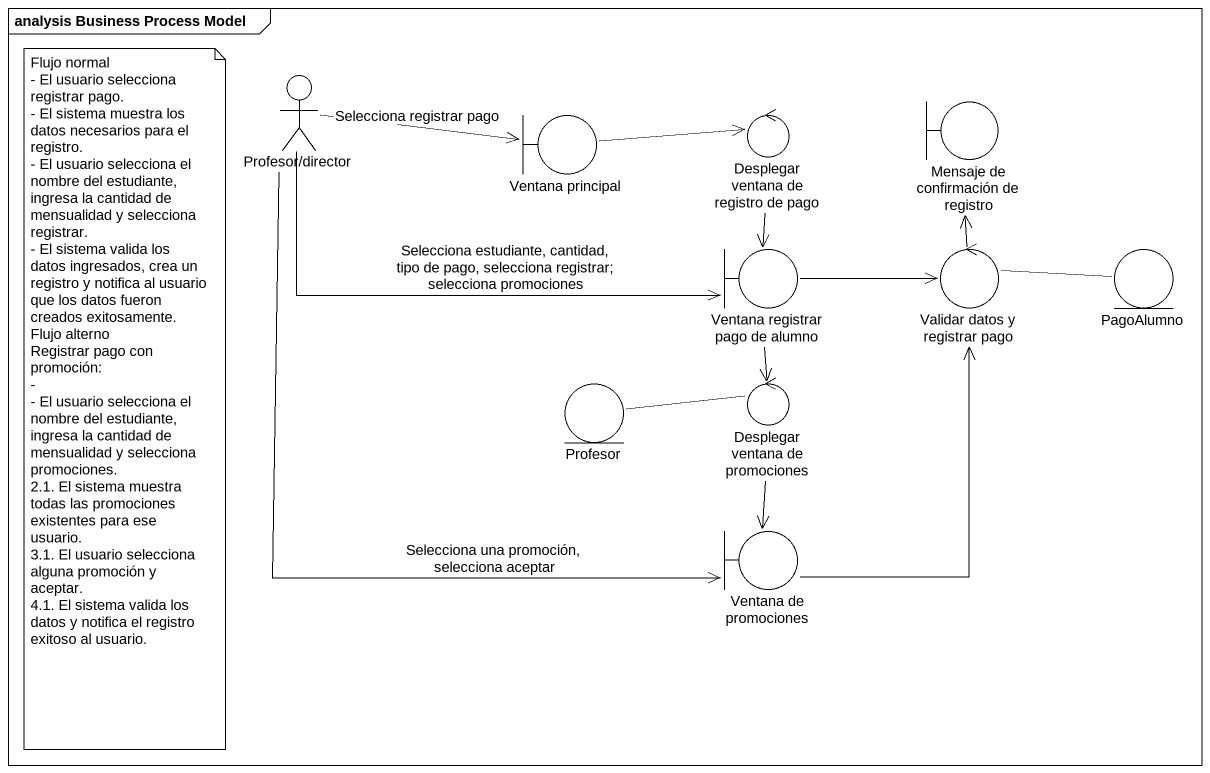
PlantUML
@startuml
mainframe analysis Business Process Model
actor "Profesor/director" as Profesor_director
boundary "Ventana principal" as Ventana_principal
control "Desplegar ventana de registro de pago" as Desplegar_ventana_de
boundary "Mensaje de confirmación de registro" as Mensaje_de_confirmación_de
boundary "Ventana registrar pago de alumno" as Ventana_registrar_pago_de
control "Validar datos y registrar pago" as Validar_datos_y_registrar
entity PagoAlumno
entity Profesor
control "Desplegar ventana de promociones" as Desplegar_ventana_de_2
boundary "Ventana de promociones" as Ventana_de_promociones
Profesor_director -right-> Ventana_principal : Selecciona registrar pago
Profesor_director -right-> Ventana_registrar_pago_de : Selecciona estudiante, cantidad, tipo de pago, selecciona registrar; selecciona promociones
Profesor_director --> Ventana_de_promociones : Selecciona una promoción, selecciona aceptar
Ventana_principal -right-> Desplegar_ventana_de
Desplegar_ventana_de --> Ventana_registrar_pago_de
Ventana_registrar_pago_de -right-> Validar_datos_y_registrar
Ventana_registrar_pago_de --> Desplegar_ventana_de_2
Validar_datos_y_registrar -up-> Mensaje_de_confirmación_de
Validar_datos_y_registrar -right- PagoAlumno
Profesor -right- Desplegar_ventana_de_2
Desplegar_ventana_de_2 --> Ventana_de_promociones
Ventana_de_promociones -up-> Validar_datos_y_registrar
note as N1
  Flujo normal
  - El usuario selecciona registrar pago.
  - El sistema muestra los datos necesarios para el registro.
  - El usuario selecciona el nombre del estudiante, ingresa la cantidad de mensualidad y selecciona registrar.
  - El sistema valida los datos ingresados, crea un registro y notifica al usuario que los datos fueron creados exitosamente.
  Flujo alterno
  Registrar pago con promoción:
  -
  - El usuario selecciona el nombre del estudiante, ingresa la cantidad de mensualidad y selecciona promociones.
  2.1. El sistema muestra todas las promociones existentes para ese usuario.
  3.1. El usuario selecciona alguna promoción y aceptar.
  4.1. El sistema valida los datos y notifica el registro exitoso al usuario.
end note
@enduml
